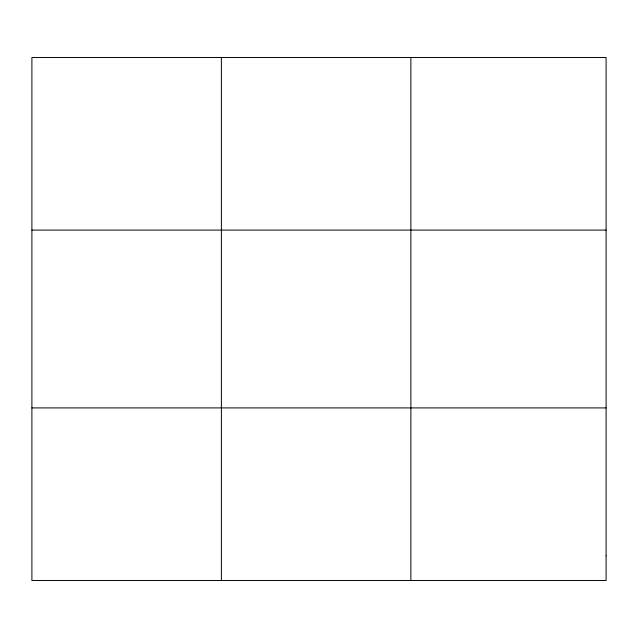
<?xml version="1.0" encoding="UTF-8"?>
<svg xmlns="http://www.w3.org/2000/svg" width="638" height="638" viewBox="0 0 638 638"><rect width="100%" height="100%" fill="white"/><g stroke="black" fill="none" stroke-linecap="round" stroke-linejoin="round"><path stroke-width="0.96" d="M221.386 57.484L221.386 580.516M410.872 57.484L410.872 580.516M31.9 230.087L606.1 230.087M31.9 407.913L606.1 407.913M606.1 555.865L606.1 580.516L31.9 580.516L31.9 57.484L606.1 57.484L606.1 555.865"/></g></svg>
